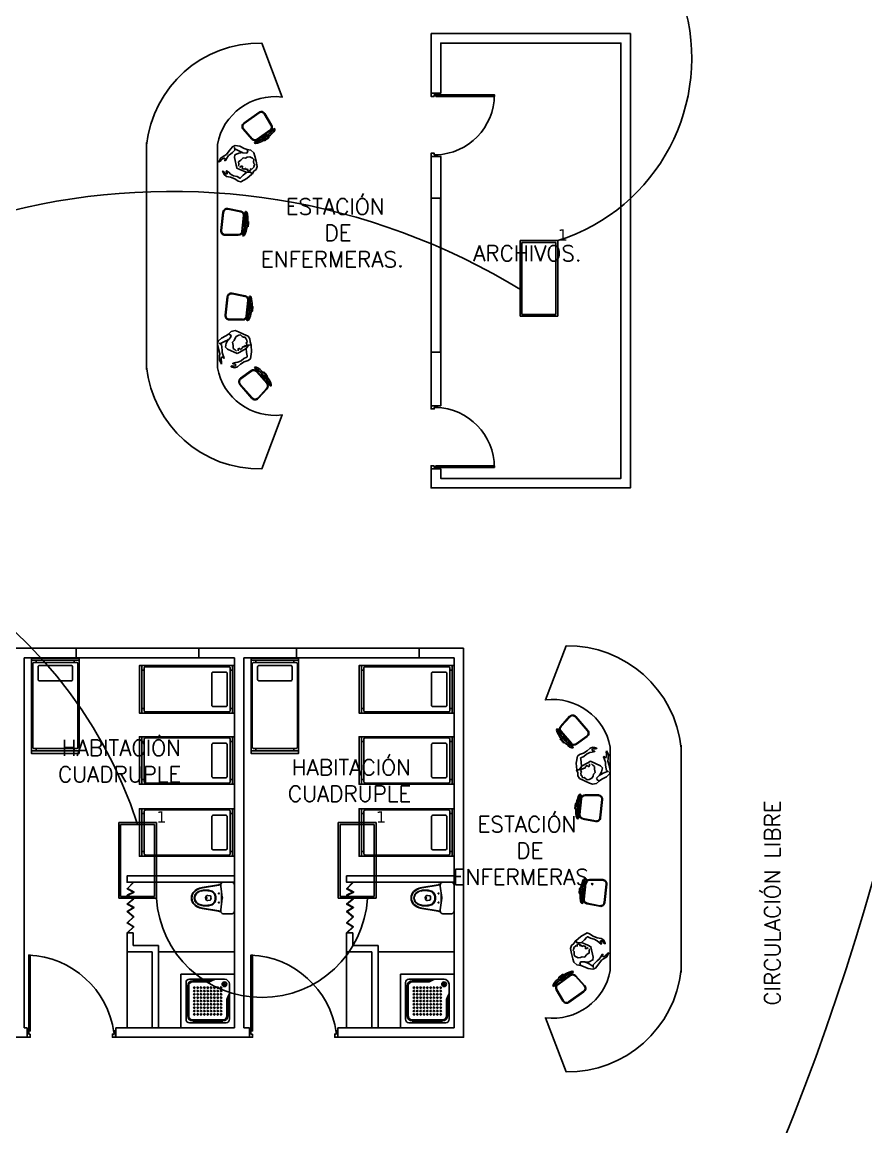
# Model space of a CAD drawing. Header units: metres. Extents: x -24 to 527, y -154 to 95.
# Drawn here: x 41.52 to 54.87, y 14.26 to 31.73 of the extents above; entities that cross this region are included whole.
import ezdxf

# ---------------------------------------------------------------- set-up
doc = ezdxf.new("R2010")
doc.units = ezdxf.units.M
doc.header["$MEASUREMENT"] = 0
for name, color, linetype in [('AN-TEXTO', 3, 'Continuous'), ('AR-MOBILIRIO', 1, 'Continuous'), ('AR-MUROS', 6, 'Continuous'), ('AR-PUERTAS', 2, 'Continuous'), ('AR-VENTANAS', 2, 'Continuous'), ('MOBILIARIO', 42, 'Continuous')]:
    doc.layers.add(name, color=color, linetype=linetype)
doc.layers.add('EQUIPO', color=1, linetype='Continuous', lineweight=0)
doc.styles.add('REGULAR-2.5', font='romans.shx', dxfattribs={"height": 2.5})
doc.styles.add('TableTextStyle', font='')
doc.styles.get('TableTextStyle').set_extended_font_data('VERDANA.TTF')

# ---------------------------------------------------------------- blocks, each defined once
blk = doc.blocks.new('AR-ESTACION DE ENFERMERAS')
at = {"layer": 'AR-MOBILIRIO'}
for p, q in [((-1.792, 3.363), (-1.792, 1.567)), ((-0.508, 2.307), (-0.304, 2.266)), ((-0.506, 2.317), (-0.302, 2.276)), ((-0.584, 2.259), (-0.616, 1.969)), ((-0.575, 2.257), (-0.606, 1.968)), ((-0.258, 2.205), (-0.286, 1.956)), ((-0.248, 2.203), (-0.276, 1.955)), ((-0.253, 2.118), (-0.262, 2.039)), ((-0.226, 2.115), (-0.258, 2.119)), ((-0.226, 2.11), (-0.258, 2.114)), ((-0.248, 2.118), (-0.257, 2.038)), ((-0.243, 2.117), (-0.252, 2.038)), ((-0.238, 2.117), (-0.247, 2.037)), ((-0.233, 2.116), (-0.242, 2.037)), ((-0.228, 2.116), (-0.237, 2.036)), ((-0.234, 2.041), (-0.266, 2.044)), ((-0.235, 2.036), (-0.266, 2.039)), ((-0.229, 2.075), (-0.262, 2.079)), ((-0.551, 1.905), (-0.343, 1.905)), ((-0.551, 1.895), (-0.343, 1.895)), ((-1.792, -0.23), (-1.792, 1.566)), ((-0.517, 0.919), (-0.549, 0.63)), ((-0.507, 0.918), (-0.539, 0.629)), ((-0.44, 0.968), (-0.236, 0.927)), ((-0.438, 0.977), (-0.235, 0.937)), ((-0.191, 0.865), (-0.218, 0.616)), ((-0.181, 0.864), (-0.208, 0.615)), ((-0.167, 0.697), (-0.199, 0.7)), ((-0.166, 0.702), (-0.198, 0.705)), ((-0.185, 0.779), (-0.194, 0.7)), ((-0.161, 0.736), (-0.194, 0.74)), ((-0.158, 0.771), (-0.191, 0.775)), ((-0.158, 0.776), (-0.19, 0.78)), ((-0.18, 0.779), (-0.189, 0.699)), ((-0.175, 0.778), (-0.184, 0.698)), ((-0.17, 0.777), (-0.179, 0.698)), ((-0.165, 0.777), (-0.174, 0.697)), ((-0.16, 0.776), (-0.169, 0.697)), ((-0.483, 0.566), (-0.275, 0.566)), ((-0.483, 0.556), (-0.275, 0.556)), ((-0.307, -0.367), (-0.138, -0.245)), ((-0.301, -0.375), (-0.132, -0.254)), ((-0.056, -0.262), (0.108, -0.451)), ((-0.048, -0.255), (0.115, -0.445)), ((0.032, -0.299), (0.007, -0.32)), ((0.035, -0.302), (0.011, -0.323)), ((0.011, -0.316), (0.063, -0.377)), ((0.015, -0.313), (0.067, -0.374)), ((0.019, -0.31), (0.071, -0.37)), ((0.022, -0.307), (0.075, -0.367)), ((0.026, -0.303), (0.078, -0.364)), ((0.03, -0.3), (0.082, -0.361)), ((0.059, -0.328), (0.034, -0.35)), ((-0.317, -0.464), (-0.126, -0.684)), ((-0.31, -0.458), (-0.119, -0.678)), ((0.081, -0.355), (0.056, -0.376)), ((0.084, -0.359), (0.06, -0.38)), ((-0.035, -0.68), (0.106, -0.527)), ((-0.028, -0.687), (0.113, -0.534))]:
    blk.add_line(p, q, dxfattribs=at)
at = {"layer": 'AR-MOBILIRIO', "linetype": 'ByBlock'}
for p, q in [((-0.453, 0.374), (-0.499, 0.332)), ((-0.39, 0.387), (-0.453, 0.374)), ((-0.34, 0.369), (-0.39, 0.387)), ((-0.261, 0.333), (-0.34, 0.369)), ((-0.672, 0.172), (-0.662, 0.218)), ((-0.662, 0.218), (-0.609, 0.269)), ((-0.642, 0.191), (-0.61, 0.17)), ((-0.612, 0.191), (-0.63, 0.185)), ((-0.559, 0.213), (-0.612, 0.191)), ((-0.609, 0.269), (-0.539, 0.304)), ((-0.494, 0.247), (-0.559, 0.213)), ((-0.546, 0.126), (-0.532, 0.191)), ((-0.539, 0.304), (-0.499, 0.332)), ((-0.532, 0.191), (-0.499, 0.25)), ((-0.499, 0.332), (-0.467, 0.322)), ((-0.454, 0.293), (-0.494, 0.247)), ((-0.467, 0.322), (-0.454, 0.293)), ((-0.405, 0.23), (-0.431, 0.203)), ((-0.431, 0.203), (-0.422, 0.15)), ((-0.399, 0.259), (-0.405, 0.23)), ((-0.378, 0.293), (-0.399, 0.259)), ((-0.336, 0.314), (-0.378, 0.293)), ((-0.308, 0.319), (-0.336, 0.314)), ((-0.279, 0.296), (-0.308, 0.319)), ((-0.259, 0.282), (-0.279, 0.296)), ((-0.186, 0.298), (-0.261, 0.333)), ((-0.232, 0.285), (-0.259, 0.282)), ((-0.224, 0.256), (-0.232, 0.285)), ((-0.21, 0.253), (-0.224, 0.256)), ((-0.221, 0.189), (-0.204, 0.206)), ((-0.202, 0.173), (-0.221, 0.189)), ((-0.204, 0.206), (-0.21, 0.253)), ((-0.159, 0.255), (-0.186, 0.298)), ((-0.156, 0.209), (-0.159, 0.255)), ((-0.138, 0.158), (-0.156, 0.209)), ((-0.652, 0.09), (-0.672, 0.172)), ((-0.632, 0.021), (-0.652, 0.09)), ((-0.637, -0.018), (-0.632, 0.021)), ((-0.61, 0.17), (-0.602, 0.118)), ((-0.602, 0.118), (-0.598, 0.08)), ((-0.598, 0.08), (-0.597, 0.04)), ((-0.597, 0.04), (-0.581, -0.004)), ((-0.515, 0.095), (-0.546, 0.126)), ((-0.361, 0.023), (-0.515, 0.095)), ((-0.422, 0.15), (-0.424, 0.105)), ((-0.424, 0.105), (-0.393, 0.085)), ((-0.393, 0.085), (-0.372, 0.064)), ((-0.315, 0.048), (-0.361, 0.023)), ((-0.345, 0.093), (-0.332, 0.111)), ((-0.342, 0.066), (-0.345, 0.093)), ((-0.332, 0.111), (-0.305, 0.09)), ((-0.218, 0.103), (-0.315, 0.048)), ((-0.305, 0.09), (-0.279, 0.108)), ((-0.279, 0.108), (-0.274, 0.131)), ((-0.274, 0.131), (-0.246, 0.132)), ((-0.246, 0.132), (-0.245, 0.15)), ((-0.245, 0.15), (-0.215, 0.138)), ((-0.215, 0.138), (-0.202, 0.173)), ((-0.177, 0.16), (-0.215, 0.104)), ((-0.215, 0.104), (-0.212, 0.039)), ((-0.212, 0.039), (-0.204, -0.009)), ((-0.14, 0.157), (-0.177, 0.16)), ((-0.151, -0.059), (-0.134, 0.052)), ((-0.134, 0.052), (-0.14, 0.157)), ((-0.641, -0.082), (-0.637, -0.018)), ((-0.61, -0.141), (-0.641, -0.082)), ((-0.605, -0.034), (-0.614, -0.07)), ((-0.614, -0.07), (-0.609, -0.106)), ((-0.605, -0.119), (-0.61, -0.141)), ((-0.609, -0.106), (-0.605, -0.119)), ((-0.591, -0.033), (-0.605, -0.034)), ((-0.571, -0.055), (-0.591, -0.033)), ((-0.581, -0.004), (-0.565, -0.044)), ((-0.565, -0.044), (-0.571, -0.055)), ((-0.44, -0.172), (-0.457, -0.176)), ((-0.397, -0.174), (-0.44, -0.172)), ((-0.386, -0.119), (-0.427, -0.13)), ((-0.427, -0.13), (-0.426, -0.136)), ((-0.426, -0.136), (-0.387, -0.146)), ((-0.38, -0.153), (-0.397, -0.174)), ((-0.387, -0.146), (-0.38, -0.153)), ((-0.347, -0.113), (-0.386, -0.119)), ((-0.354, -0.185), (-0.308, -0.141)), ((-0.297, -0.089), (-0.347, -0.113)), ((-0.308, -0.141), (-0.247, -0.104)), ((-0.252, -0.053), (-0.297, -0.089)), ((-0.208, -0.033), (-0.252, -0.053)), ((-0.247, -0.104), (-0.185, -0.084)), ((-0.2, -0.03), (-0.208, -0.033)), ((-0.204, -0.009), (-0.2, -0.03)), ((-0.185, -0.084), (-0.151, -0.059)), ((-0.457, -0.176), (-0.457, -0.186)), ((-0.457, -0.186), (-0.403, -0.199)), ((-0.403, -0.199), (-0.354, -0.185))]:
    blk.add_line(p, q, dxfattribs=at)
at = {"layer": 'AR-MOBILIRIO'}
for points in [[(-1.792, 3.317, -0.388962), (0.028, 4.934), (0.354, 4.08, 0.39649), (-0.672, 3.332), (-0.671, 1.567)], [(-1.792, -0.184, 0.388962), (0.028, -1.801), (0.354, -0.947, -0.39649), (-0.672, -0.199), (-0.671, 1.566)]]:
    blk.add_lwpolyline(points, format="xyb", dxfattribs=at)
at = {"layer": 'AR-MOBILIRIO', "linetype": 'ByBlock'}
for points in [[(-0.626, 3.064), (-0.648, 3.054), (-0.619, 3.115), (-0.566, 3.15), (-0.531, 3.17), (-0.488, 3.228), (-0.436, 3.294), (-0.393, 3.313), (-0.32, 3.302), (-0.25, 3.267), (-0.204, 3.253), (-0.142, 3.242)], [(-0.204, 3.253), (-0.192, 3.221), (-0.208, 3.193), (-0.268, 3.197), (-0.335, 3.228), (-0.385, 3.257), (-0.4, 3.268), (-0.402, 3.281), (-0.399, 3.243), (-0.436, 3.205), (-0.464, 3.179), (-0.496, 3.154), (-0.521, 3.115), (-0.543, 3.078), (-0.556, 3.076), (-0.55, 3.105), (-0.559, 3.115), (-0.593, 3.101), (-0.619, 3.075), (-0.626, 3.064)], [(-0.216, 2.89), (-0.318, 2.934), (-0.366, 2.956), (-0.401, 3.122), (-0.396, 3.165), (-0.336, 3.194), (-0.269, 3.202)], [(-0.124, 2.86), (-0.094, 2.906), (-0.059, 2.935), (-0.041, 2.983), (-0.058, 3.064), (-0.078, 3.148), (-0.094, 3.199), (-0.142, 3.242)], [(-0.32, 2.966), (-0.301, 2.985), (-0.278, 2.986), (-0.279, 2.951), (-0.248, 2.942), (-0.227, 2.951), (-0.21, 2.93), (-0.194, 2.94), (-0.187, 2.909), (-0.15, 2.92), (-0.149, 2.945), (-0.126, 2.942), (-0.092, 2.975), (-0.098, 2.987), (-0.079, 3.012), (-0.098, 3.031), (-0.099, 3.056), (-0.098, 3.093), (-0.119, 3.112), (-0.162, 3.133), (-0.201, 3.129), (-0.228, 3.116), (-0.265, 3.121), (-0.302, 3.081), (-0.339, 3.055), (-0.336, 3.019), (-0.34, 2.99)], [(-0.582, 2.911), (-0.591, 2.906), (-0.568, 2.855), (-0.527, 2.824), (-0.464, 2.815), (-0.398, 2.789), (-0.345, 2.751), (-0.304, 2.739), (-0.205, 2.793), (-0.126, 2.861), (-0.145, 2.892), (-0.214, 2.889)], [(-0.214, 2.889), (-0.263, 2.847), (-0.297, 2.812), (-0.311, 2.796), (-0.318, 2.8), (-0.36, 2.823), (-0.417, 2.837), (-0.466, 2.862), (-0.494, 2.89), (-0.527, 2.916), (-0.532, 2.911), (-0.516, 2.874), (-0.518, 2.864), (-0.545, 2.865), (-0.569, 2.9), (-0.582, 2.911)]]:
    blk.add_lwpolyline(points, dxfattribs=at)
at = {"layer": 'AR-MOBILIRIO'}
for centre, radius, start, end in [((-0.871, 2.148), 0.646, 336.7176, 10.5405), ((-0.202, 2.089), 0.0305, 42.2784, 74.6625), ((-0.206, 2.055), 0.0305, 272.5051, 304.8395), ((-0.804, 0.809), 0.646, 336.7176, 10.5405), ((-0.134, 0.75), 0.0305, 42.2784, 74.6625), ((-0.138, 0.716), 0.0305, 272.5051, 304.8395), ((-0.431, -0.75), 0.646, 23.8876, 57.7104), ((0.067, -0.299), 0.0305, 89.4483, 121.8325), ((0.089, -0.325), 0.0305, 319.675, 352.0095)]:
    blk.add_arc(centre, radius, start, end, dxfattribs=at)
at = {"layer": 'AR-MOBILIRIO', "extrusion": (0, 0, -1)}
for centre, major_axis, start_param, end_param in [((-0.518, 2.251), (0.0369, 0.0554), 4.232936, 5.879449), ((-0.518, 2.251), (0.0313, 0.0471), 4.232936, 5.879449), ((-0.314, 2.211), (0.0369, 0.0554), 5.879449, 7.375986), ((-0.314, 2.211), (0.0313, 0.0471), 5.879449, 7.375986), ((-0.55, 1.962), (0.0369, 0.0554), 2.568445, 4.232936), ((-0.55, 1.962), (0.0313, 0.0471), 2.568445, 4.232936), ((-0.342, 1.962), (0.0313, 0.0471), 1.092801, 2.568445), ((-0.342, 1.962), (0.0369, 0.0554), 1.092801, 2.568445), ((-0.451, 0.912), (0.0369, 0.0554), 4.232936, 5.879449), ((-0.451, 0.912), (0.0313, 0.0471), 4.232936, 5.879449), ((-0.247, 0.871), (0.0313, 0.0471), 5.879449, 7.375986), ((-0.247, 0.871), (0.0369, 0.0554), 5.879449, 7.375986), ((-0.482, 0.623), (0.0369, 0.0554), 2.568445, 4.232936), ((-0.482, 0.623), (0.0313, 0.0471), 2.568445, 4.232936), ((-0.274, 0.622), (0.0313, 0.0471), 1.092801, 2.568445), ((-0.274, 0.622), (0.0369, 0.0554), 1.092801, 2.568445), ((-0.099, -0.299), (-0.0156, 0.0647), 5.879449, 7.375986), ((-0.099, -0.299), (-0.0132, 0.055), 5.879449, 7.375986), ((-0.267, -0.421), (-0.0156, 0.0647), 4.232936, 5.879449), ((-0.267, -0.421), (-0.0132, 0.055), 4.232936, 5.879449), ((0.065, -0.488), (-0.0132, 0.055), 1.092801, 2.568445), ((0.065, -0.488), (-0.0156, 0.0647), 1.092801, 2.568445), ((-0.076, -0.641), (-0.0156, 0.0647), 2.568445, 4.232936), ((-0.076, -0.641), (-0.0132, 0.055), 2.568445, 4.232936)]:
    blk.add_ellipse(centre, major_axis=major_axis, ratio=1, start_param=start_param, end_param=end_param, dxfattribs=at)
at = {"layer": 'AR-MOBILIRIO'}
for centre, major_axis, start_param, end_param in [((-0.244, 2.078), (0.022, 0.194), 2.867658, 6.556557), ((-0.269, 2.081), (0.022, 0.194), 3.414965, 6.009251), ((-0.176, 0.739), (0.022, 0.194), 2.867658, 6.556557), ((-0.202, 0.741), (0.022, 0.194), 3.414965, 6.009251), ((0.047, -0.338), (-0.128, 0.148), 2.867658, 6.556557), ((0.027, -0.354), (-0.128, 0.148), 3.414965, 6.009251)]:
    blk.add_ellipse(centre, major_axis=major_axis, ratio=0.239226, start_param=start_param, end_param=end_param, dxfattribs=at)
for points in [[(-0.188, 2.03), (-0.185, 2.049), (-0.183, 2.068), (-0.18, 2.095), (-0.18, 2.102), (-0.179, 2.11)], [(-0.121, 0.691), (-0.118, 0.71), (-0.115, 0.729), (-0.113, 0.755), (-0.112, 0.763), (-0.112, 0.771)], [(0.119, -0.329), (0.108, -0.314), (0.095, -0.299), (0.078, -0.28), (0.072, -0.274), (0.067, -0.268)]]:
    blk.add_open_spline(points, degree=3, knots=[4.503628, 4.503628, 4.503628, 4.503628, 4.7924379, 4.7924379, 4.9095358, 4.9095358, 4.9095358, 4.9095358], dxfattribs=at)
at = {"layer": 'MOBILIARIO', "linetype": 'ByBlock'}
blk.add_line((-0.63, 0.185), (-0.642, 0.191), dxfattribs=at)
blk = doc.blocks.new('AR-ESTACION DE ENFERMERAS 1')
at = {"layer": 'AR-MOBILIRIO'}
for p, q in [((0.413, 4.588), (0.176, 4.418)), ((0.419, 4.58), (0.182, 4.41)), ((0.5, 4.563), (0.606, 4.384)), ((0.508, 4.568), (0.614, 4.389)), ((0.165, 4.32), (0.304, 4.165)), ((0.172, 4.327), (0.311, 4.172)), ((0.59, 4.309), (0.387, 4.163)), ((0.596, 4.301), (0.393, 4.155)), ((0.481, 4.179), (0.462, 4.205)), ((0.53, 4.247), (0.465, 4.201)), ((0.485, 4.181), (0.466, 4.208)), ((0.533, 4.243), (0.468, 4.197)), ((0.536, 4.239), (0.471, 4.193)), ((0.539, 4.235), (0.474, 4.189)), ((0.542, 4.231), (0.477, 4.185)), ((0.545, 4.227), (0.479, 4.18)), ((0.514, 4.201), (0.494, 4.228)), ((0.542, 4.222), (0.523, 4.248)), ((0.546, 4.225), (0.527, 4.251))]:
    blk.add_line(p, q, dxfattribs=at)
for centre, radius, start, end in [((0.139, 4.727), 0.646, 288.6156, 322.4385), ((0.542, 4.19), 0.0305, 354.1764, 26.5605), ((0.514, 4.17), 0.0305, 224.4031, 256.7375)]:
    blk.add_arc(centre, radius, start, end, dxfattribs=at)
at = {"layer": 'AR-MOBILIRIO', "extrusion": (0, 0, -1)}
for centre, major_axis, start_param, end_param in [((0.452, 4.534), (0.0659, 0.0096), 4.232936, 5.879449), ((0.452, 4.534), (0.056, 0.0081), 4.232936, 5.879449), ((0.215, 4.364), (0.0659, 0.0096), 2.568445, 4.232936), ((0.215, 4.364), (0.056, 0.0081), 2.568445, 4.232936), ((0.557, 4.355), (0.056, 0.0081), 5.879449, 7.375986), ((0.557, 4.355), (0.0659, 0.0096), 5.879449, 7.375986), ((0.354, 4.209), (0.0659, 0.0096), 1.092801, 2.568445), ((0.354, 4.209), (0.056, 0.0081), 1.092801, 2.568445)]:
    blk.add_ellipse(centre, major_axis=major_axis, ratio=1, start_param=start_param, end_param=end_param, dxfattribs=at)
at = {"layer": 'AR-MOBILIRIO'}
for centre, start_param, end_param in [((0.506, 4.214), 2.867658, 6.556557), ((0.491, 4.234), 3.414965, 6.009251)]:
    blk.add_ellipse(centre, major_axis=(0.159, 0.113), ratio=0.239226, start_param=start_param, end_param=end_param, dxfattribs=at)
blk.add_open_spline([(0.507, 4.141), (0.523, 4.151), (0.539, 4.162), (0.561, 4.178), (0.567, 4.182), (0.573, 4.187)], degree=3, knots=[4.503628, 4.503628, 4.503628, 4.503628, 4.7924379, 4.7924379, 4.9095358, 4.9095358, 4.9095358, 4.9095358], dxfattribs=at)
at = {"layer": 'AR-MOBILIRIO', "color": 1}
blk.add_blockref('AR-ESTACION DE ENFERMERAS', (0.431, 0.75), dxfattribs=at)
blk = doc.blocks.new('31643339')
at = {"layer": 'AR-MOBILIRIO'}
for p, q in [((0.038, 0.5), (0.038, -0.5)), ((1.95, 0.5), (1.95, -0.5)), ((0.038, 0.4), (0.087, 0.4)), ((1.9, 0.4), (1.95, 0.4)), ((0.038, -0.4), (0.087, -0.4)), ((1.9, -0.4), (1.95, -0.4))]:
    blk.add_line(p, q, dxfattribs=at)
blk.add_lwpolyline([(0, -0.5), (0, 0.5), (2, 0.5), (2, -0.5)], close=True, dxfattribs=at)
for points in [[(1.87, 0.475, -0.414214), (1.9, 0.445), (1.9, -0.445, -0.414214), (1.87, -0.475), (0.117, -0.475, -0.414214), (0.087, -0.445), (0.087, 0.445, -0.414214), (0.117, 0.475)], [(0.15, -0.332, 0.414214), (0.18, -0.362), (0.447, -0.362, 0.414214), (0.477, -0.332), (0.477, 0.333, 0.414214), (0.447, 0.363), (0.18, 0.363, 0.414214), (0.15, 0.333)]]:
    blk.add_lwpolyline(points, format="xyb", close=True, dxfattribs=at)
blk = doc.blocks.new('AR-PUERTA 2')
at = {"layer": 'AR-PUERTAS', "linetype": 'Continuous'}
for points in [[(-1.354, -0.058), (-1.354, -0.008), (-1.329, -0.008), (-1.329, 0.042), (-1.379, 0.042), (-1.379, -0.058)], [(-0.029, -0.008), (-0.029, 0.042), (0.021, 0.042), (0.021, -0.058), (-0.004, -0.058), (-0.004, -0.008)], [(-0.004, -0.058), (-0.004, -1.258), (-0.029, -1.258), (-0.029, -0.058)]]:
    blk.add_lwpolyline(points, close=True, dxfattribs=at)
blk.add_arc((0.061, 0.169), 1.428, 188.1236, 267.3924, dxfattribs=at)
blk = doc.blocks.new('AR-PUERTA 1')
at = {"layer": 'AR-PUERTAS', "linetype": 'Continuous'}
for points in [[(0.954, 0.033), (0.954, 0.958), (0.929, 0.958), (0.929, 0.033)], [(0.004, 0.058), (0.004, 0.008), (0.029, 0.008), (0.029, -0.042), (-0.021, -0.042), (-0.021, 0.058)], [(0.929, 0.008), (0.929, -0.042), (0.979, -0.042), (0.979, 0.058), (0.954, 0.058), (0.954, 0.008)]]:
    blk.add_lwpolyline(points, close=True, dxfattribs=at)
blk.add_arc((0.954, 0.008), 0.949, 89.9989, 178.4932, dxfattribs=at)
blk = doc.blocks.new('AR-PUERTA ACORDION')
at = {"layer": 'AR-PUERTAS'}
blk.add_lwpolyline([(-0.386, 0.049), (-0.288, -0.046), (-0.235, 0.057), (-0.185, -0.044), (-0.129, 0.054), (-0.046, -0.045), (0.01, 0.056), (0.073, -0.046), (0.158, 0.053), (0.252, -0.046), (0.317, 0.054), (0.41, -0.047), (0.41, -0.054), (0.318, 0.046), (0.253, -0.054), (0.158, 0.046), (0.072, -0.054), (0.01, 0.046), (-0.045, -0.054), (-0.128, 0.046), (-0.185, -0.054), (-0.235, 0.046), (-0.287, -0.054), (-0.39, 0.046)], close=True, dxfattribs=at)
blk = doc.blocks.new('A$C05366594')
at = {"layer": 'AR-MOBILIRIO', "linetype": 'Continuous'}
for p, q in [((0, 0), (0, 0.72)), ((0, 0.72), (0.72, 0.72)), ((0.068, 0.113), (0.068, 0.608)), ((0.113, 0.653), (0.585, 0.653)), ((0.367, 0.63), (0.158, 0.63)), ((0.428, 0.653), (0.397, 0.637)), ((0.72, 0.72), (0.72, 0)), ((0.09, 0.563), (0.09, 0.158)), ((0.653, 0.585), (0.653, 0.113)), ((0.63, 0.367), (0.63, 0.158)), ((0.653, 0.428), (0.637, 0.397)), ((0.72, 0), (0, 0)), ((0.608, 0.068), (0.113, 0.068)), ((0.563, 0.09), (0.158, 0.09))]:
    blk.add_line(p, q, dxfattribs=at)
at = {"layer": 'AR-MOBILIRIO', "color": 250}
for p, q in [((0.367, 0.617), (0.158, 0.617)), ((0.458, 0.653), (0.403, 0.625)), ((0.104, 0.563), (0.104, 0.158)), ((0.653, 0.458), (0.625, 0.403)), ((0.617, 0.367), (0.617, 0.158)), ((0.563, 0.104), (0.158, 0.104))]:
    blk.add_line(p, q, dxfattribs=at)
at = {"layer": 'AR-MOBILIRIO', "linetype": 'Continuous'}
for centre, major_axis, start_param, end_param in [((0.113, 0.608), (0.0318, 0.0318), 0.785398, 2.356194), ((0.158, 0.563), (0.0477, 0.0477), 0.785398, 2.356194), ((0.367, 0.698), (0.0477, 0.0477), 3.926991, 4.390638), ((0.585, 0.585), (0.0477, 0.0477), 5.497787, 7.068583), ((0.698, 0.367), (-0.0477, 0.0477), 0.321751, 0.785398), ((0.158, 0.158), (-0.0477, 0.0477), 0.785398, 2.356194), ((0.158, 0.158), (-0.0477, 0.0477), 0.785398, 2.356194), ((0.563, 0.158), (0.0477, 0.0477), 3.926991, 5.497787), ((0.113, 0.113), (-0.0318, 0.0318), 0.785398, 2.356194), ((0.608, 0.113), (-0.0318, 0.0318), 2.356194, 3.926991)]:
    blk.add_ellipse(centre, major_axis=major_axis, ratio=1, start_param=start_param, end_param=end_param, dxfattribs=at)
at = {"layer": 'AR-MOBILIRIO', "color": 250}
for centre, major_axis, start_param, end_param in [((0.158, 0.563), (-0.0382, 0.0382), -0.785398, 0.785398), ((0.367, 0.698), (0.0573, 0.0573), 3.926991, 4.390638), ((0.585, 0.585), (0.0223, 0.0223), 0.785398, 7.068583), ((0.585, 0.585), (-0.00955, 0.00955), -0.785398, 5.497787), ((0.581, 0.592), (0.00286, 0.00286), 0.785398, 7.068583), ((0.589, 0.592), (0.00286, 0.00286), 0.785398, 7.068583), ((0.18, 0.54), (-0.00636, 0.00636), -0.785398, 5.497787), ((0.18, 0.495), (-0.00636, 0.00636), -0.785398, 5.497787), ((0.18, 0.45), (-0.00636, 0.00636), -0.785398, 5.497787), ((0.225, 0.54), (0.00636, 0.00636), 0.785398, 7.068583), ((0.225, 0.495), (0.00636, 0.00636), 0.785398, 7.068583), ((0.225, 0.45), (0.00636, 0.00636), 0.785398, 7.068583), ((0.27, 0.54), (0.00636, 0.00636), 0.785398, 7.068583), ((0.27, 0.495), (0.00636, 0.00636), 0.785398, 7.068583), ((0.27, 0.45), (0.00636, 0.00636), 0.785398, 7.068583), ((0.315, 0.54), (-0.00636, 0.00636), -0.785398, 5.497787), ((0.315, 0.495), (-0.00636, 0.00636), -0.785398, 5.497787), ((0.315, 0.45), (-0.00636, 0.00636), -0.785398, 5.497787), ((0.36, 0.54), (-0.00636, 0.00636), -0.785398, 5.497787), ((0.36, 0.495), (-0.00636, 0.00636), -0.785398, 5.497787), ((0.36, 0.45), (-0.00636, 0.00636), -0.785398, 5.497787), ((0.405, 0.54), (-0.00636, 0.00636), -0.785398, 5.497787), ((0.405, 0.495), (-0.00636, 0.00636), -0.785398, 5.497787), ((0.405, 0.45), (-0.00636, 0.00636), -0.785398, 5.497787), ((0.45, 0.54), (0.00636, 0.00636), 0.785398, 7.068583), ((0.45, 0.495), (0.00636, 0.00636), 0.785398, 7.068583), ((0.45, 0.45), (0.00636, 0.00636), 0.785398, 7.068583), ((0.495, 0.54), (0.00636, 0.00636), 0.785398, 7.068583), ((0.495, 0.495), (0.00636, 0.00636), 0.785398, 7.068583), ((0.495, 0.45), (0.00636, 0.00636), 0.785398, 7.068583), ((0.54, 0.54), (-0.00636, 0.00636), -0.785398, 5.497787), ((0.54, 0.495), (-0.00636, 0.00636), -0.785398, 5.497787), ((0.54, 0.45), (-0.00636, 0.00636), -0.785398, 5.497787), ((0.576, 0.585), (0.00286, 0.00286), 0.785398, 7.068583), ((0.581, 0.578), (0.00286, 0.00286), 0.785398, 7.068583), ((0.589, 0.578), (0.00286, 0.00286), 0.785398, 7.068583), ((0.594, 0.585), (0.00286, 0.00286), 0.785398, 7.068583), ((0.18, 0.405), (-0.00636, 0.00636), -0.785398, 5.497787), ((0.18, 0.36), (-0.00636, 0.00636), -0.785398, 5.497787), ((0.18, 0.315), (-0.00636, 0.00636), -0.785398, 5.497787), ((0.225, 0.405), (0.00636, 0.00636), 0.785398, 7.068583), ((0.225, 0.36), (0.00636, 0.00636), 0.785398, 7.068583), ((0.225, 0.315), (0.00636, 0.00636), 0.785398, 7.068583), ((0.27, 0.405), (0.00636, 0.00636), 0.785398, 7.068583), ((0.27, 0.36), (0.00636, 0.00636), 0.785398, 7.068583), ((0.27, 0.315), (0.00636, 0.00636), 0.785398, 7.068583), ((0.315, 0.36), (-0.00636, 0.00636), -0.785398, 5.497787), ((0.315, 0.315), (-0.00636, 0.00636), -0.785398, 5.497787), ((0.315, 0.405), (-0.00636, 0.00636), -0.785398, 5.497787), ((0.36, 0.405), (-0.00636, 0.00636), -0.785398, 5.497787), ((0.36, 0.36), (-0.00636, 0.00636), -0.785398, 5.497787), ((0.36, 0.315), (-0.00636, 0.00636), -0.785398, 5.497787), ((0.405, 0.405), (-0.00636, 0.00636), -0.785398, 5.497787), ((0.405, 0.36), (-0.00636, 0.00636), -0.785398, 5.497787), ((0.405, 0.315), (-0.00636, 0.00636), -0.785398, 5.497787), ((0.45, 0.405), (0.00636, 0.00636), 0.785398, 7.068583), ((0.45, 0.36), (0.00636, 0.00636), 0.785398, 7.068583), ((0.45, 0.315), (0.00636, 0.00636), 0.785398, 7.068583), ((0.495, 0.405), (0.00636, 0.00636), 0.785398, 7.068583), ((0.495, 0.36), (0.00636, 0.00636), 0.785398, 7.068583), ((0.495, 0.315), (0.00636, 0.00636), 0.785398, 7.068583), ((0.54, 0.36), (-0.00636, 0.00636), -0.785398, 5.497787), ((0.54, 0.315), (-0.00636, 0.00636), -0.785398, 5.497787), ((0.54, 0.405), (-0.00636, 0.00636), -0.785398, 5.497787), ((0.698, 0.367), (-0.0573, 0.0573), 0.321751, 0.785398), ((0.158, 0.158), (-0.0382, 0.0382), 0.785398, 2.356194), ((0.158, 0.158), (0.0382, 0.0382), 2.356194, 3.926991), ((0.18, 0.27), (-0.00636, 0.00636), -0.785398, 5.497787), ((0.18, 0.225), (-0.00636, 0.00636), -0.785398, 5.497787), ((0.18, 0.18), (-0.00636, 0.00636), -0.785398, 5.497787), ((0.225, 0.27), (0.00636, 0.00636), 0.785398, 7.068583), ((0.225, 0.225), (0.00636, 0.00636), 0.785398, 7.068583), ((0.225, 0.18), (0.00636, 0.00636), 0.785398, 7.068583), ((0.27, 0.27), (0.00636, 0.00636), 0.785398, 7.068583), ((0.27, 0.225), (0.00636, 0.00636), 0.785398, 7.068583), ((0.27, 0.18), (0.00636, 0.00636), 0.785398, 7.068583), ((0.315, 0.27), (-0.00636, 0.00636), -0.785398, 5.497787), ((0.315, 0.225), (-0.00636, 0.00636), -0.785398, 5.497787), ((0.315, 0.18), (-0.00636, 0.00636), -0.785398, 5.497787), ((0.36, 0.27), (-0.00636, 0.00636), -0.785398, 5.497787), ((0.36, 0.225), (-0.00636, 0.00636), -0.785398, 5.497787), ((0.36, 0.18), (-0.00636, 0.00636), -0.785398, 5.497787), ((0.405, 0.27), (-0.00636, 0.00636), -0.785398, 5.497787), ((0.405, 0.225), (-0.00636, 0.00636), -0.785398, 5.497787), ((0.405, 0.18), (-0.00636, 0.00636), -0.785398, 5.497787), ((0.45, 0.27), (0.00636, 0.00636), 0.785398, 7.068583), ((0.45, 0.225), (0.00636, 0.00636), 0.785398, 7.068583), ((0.45, 0.18), (0.00636, 0.00636), 0.785398, 7.068583), ((0.495, 0.27), (0.00636, 0.00636), 0.785398, 7.068583), ((0.495, 0.225), (0.00636, 0.00636), 0.785398, 7.068583), ((0.495, 0.18), (0.00636, 0.00636), 0.785398, 7.068583), ((0.54, 0.27), (-0.00636, 0.00636), -0.785398, 5.497787), ((0.54, 0.225), (-0.00636, 0.00636), -0.785398, 5.497787), ((0.54, 0.18), (-0.00636, 0.00636), -0.785398, 5.497787), ((0.563, 0.158), (0.0382, 0.0382), 3.926991, 5.497787)]:
    blk.add_ellipse(centre, major_axis=major_axis, ratio=1, start_param=start_param, end_param=end_param, dxfattribs=at)
blk = doc.blocks.new('1p-toppiece')
at = {"layer": 'AR-MOBILIRIO'}
for p, q in [((-0.532, 0.174), (-0.265, 0.22)), ((-0.232, 0.219), (-0.531, 0.169)), ((-0.232, 0.22), (-0.232, 0.195)), ((-0.205, 0.008), (-0.232, 0.195)), ((-0.047, 0.26), (-0.192, 0.26)), ((-0.007, 0.22), (-0.007, -0.214)), ((-0.485, 0.003), (-0.485, 0.003)), ((-0.485, 0.003), (-0.485, 0.003)), ((-0.485, 0.003), (-0.485, 0.003)), ((-0.485, 0.003), (-0.485, 0.003)), ((-0.485, 0.003), (-0.485, 0.003)), ((-0.485, 0.003), (-0.485, 0.003)), ((-0.485, 0.003), (-0.485, 0.003)), ((-0.485, 0.003), (-0.485, 0.003)), ((-0.406, 0.039), (-0.443, 0.044)), ((-0.218, 0.098), (-0.218, 0.003)), ((-0.218, -0.093), (-0.218, 0.003)), ((-0.532, -0.169), (-0.265, -0.215)), ((-0.232, -0.214), (-0.531, -0.163)), ((-0.406, -0.034), (-0.443, -0.039)), ((-0.232, -0.189), (-0.205, -0.003)), ((-0.232, -0.189), (-0.232, -0.214)), ((-0.047, -0.254), (-0.192, -0.254))]:
    blk.add_line(p, q, dxfattribs=at)
blk.add_lwpolyline([(-0.467, -0.009, 0.139005), (-0.464, -0.009, 0.107089), (-0.461, -0.006, 0.080212), (-0.46, -0.002, 0.06796), (-0.459, 0.003, 0.06796), (-0.46, 0.007, 0.080212), (-0.461, 0.011, 0.107089), (-0.464, 0.014, 0.139005), (-0.467, 0.015, 0.139005), (-0.47, 0.014, 0.107089), (-0.473, 0.011, 0.080212), (-0.474, 0.007, 0.06796), (-0.475, 0.003, 0.06796), (-0.474, -0.002, 0.080212), (-0.473, -0.006, 0.107089), (-0.47, -0.009, 0.139005)], format="xyb", close=True, dxfattribs=at)
for centre in [(-0.26, 0.078), (-0.26, -0.072)]:
    blk.add_circle(centre, 0.008, dxfattribs=at)
for centre, radius, start, end in [((-0.24, 0.073), 0.15, 87.0389, 99.7929), ((-0.192, 0.22), 0.04, 90, 180), ((-0.047, 0.22), 0.04, 0, 90), ((-0.545, -0.004), 0.165, 137.5273, 177.8064), ((-0.545, 0.009), 0.165, 182.1936, 222.4727), ((-0.545, -0.004), 0.159, 137.1746, 177.7477), ((-0.545, 0.009), 0.159, 182.2523, 222.8254), ((-0.518, -0.034), 0.206, 106.927, 136.493), ((-0.541, -0.003), 0.122, 134.1142, 177.24), ((-0.541, 0.008), 0.122, 182.76, 225.8858), ((-0.518, -0.034), 0.2, 106.5054, 136.1127), ((-0.541, -0.003), 0.115, 133.4423, 177.1285), ((-0.541, 0.008), 0.115, 182.8715, 226.5577), ((-0.519, -0.031), 0.157, 102.7254, 132.8308), ((-0.52, -0.03), 0.15, 101.8667, 132.1155), ((-0.482, -0.117), 0.296, 99.7929, 108.8085), ((-0.482, -0.12), 0.292, 99.5848, 108.4322), ((-0.482, -0.148), 0.279, 90.6669, 104.9929), ((-0.482, -0.156), 0.281, 90.6819, 104.1933), ((-0.474, -0.297), 0.428, 81.7587, 91.4179), ((-0.488, -0.362), 0.487, 81.705, 89.6761), ((-0.434, 0.003), 0.0456, 126.1832, 180), ((-0.434, 0.003), 0.0456, 180, 233.8168), ((-0.447, 0.019), 0.025, 82.2348, 126.1832), ((-0.434, -0.002), 0.123, 44.007, 82.2929), ((-0.431, -0.004), 0.132, 44.3018, 82.295), ((-0.408, 0.024), 0.015, 13.7696, 82.2348), ((-0.495, 0.003), 0.105, 0, 13.7696), ((-0.495, 0.003), 0.105, 346.2304, 0), ((-0.46, 0.006), 0.138, 358.6352, 34.0042), ((-0.46, -0.001), 0.138, 325.9958, 1.3648), ((-0.441, 0.008), 0.132, 357.4666, 37.446), ((-0.441, -0.003), 0.132, 322.554, 2.5334), ((-0.244, 0.003), 0.04, 351.6776, 8.3142), ((-0.518, 0.039), 0.206, 223.507, 253.073), ((-0.518, 0.039), 0.2, 223.8873, 253.4946), ((-0.519, 0.036), 0.157, 227.1692, 257.2746), ((-0.52, 0.036), 0.15, 227.8845, 258.1333), ((-0.482, 0.122), 0.296, 251.1915, 260.2071), ((-0.482, 0.125), 0.292, 251.5678, 260.4152), ((-0.482, 0.153), 0.279, 255.0071, 269.3331), ((-0.482, 0.161), 0.281, 255.8067, 269.3181), ((-0.488, 0.368), 0.487, 270.3239, 278.295), ((-0.474, 0.302), 0.428, 268.5821, 278.2413), ((-0.447, -0.014), 0.025, 233.8168, 277.7652), ((-0.434, 0.007), 0.123, 277.7071, 315.993), ((-0.431, 0.009), 0.132, 277.705, 315.6982), ((-0.408, -0.019), 0.015, 277.7652, 346.2304), ((-0.24, -0.067), 0.15, 260.2071, 272.966), ((-0.192, -0.214), 0.04, 180, 270), ((-0.047, -0.214), 0.04, 270, 360)]:
    blk.add_arc(centre, radius, start, end, dxfattribs=at)

msp = doc.modelspace()

# ---------------------------------------------------------------- linework, layer by layer
at = {"layer": 'AR-MUROS'}
for p, q in [((48.506, 21.829), (10.15, 21.829)), ((43.183, 17.329), (43.183, 17.029)), ((43.283, 17.329), (43.183, 17.329)), ((43.283, 17.129), (43.283, 17.329)), ((46.657, 17.329), (46.657, 17.029)), ((46.757, 17.329), (46.657, 17.329)), ((46.757, 17.129), (46.757, 17.329)), ((43.682, 17.129), (43.682, 15.829)), ((47.156, 17.129), (47.156, 15.829)), ((43.183, 17.029), (43.183, 15.829)), ((43.582, 17.029), (43.582, 15.829)), ((46.657, 17.029), (46.657, 15.829)), ((47.056, 17.029), (47.056, 15.829))]:
    msp.add_line(p, q, dxfattribs=at)
msp.add_lwpolyline([(47.994, 30.606), (47.994, 31.549), (51.144, 31.549), (51.144, 24.366), (47.993, 24.366), (47.993, 24.664), (48.144, 24.664), (48.144, 24.516), (50.994, 24.516), (50.994, 31.399), (48.144, 31.399), (48.144, 30.606)], close=True, dxfattribs=at)
for points in [[(51.144, 26.749), (51.144, 31.549)], [(48.144, 31.399), (48.144, 30.606)], [(47.993, 29.606), (47.993, 25.664), (48.144, 25.664), (48.144, 29.606), (47.994, 29.606)], [(48.144, 29.606), (48.144, 26.899)], [(44.882, 21.679), (41.559, 21.679)], [(41.559, 15.829), (41.559, 21.679)], [(43.004, 15.829), (44.882, 15.829), (44.882, 21.679)], [(48.356, 21.679), (45.032, 21.679)], [(45.032, 15.829), (45.032, 21.679)], [(46.518, 15.679), (48.506, 15.679), (48.506, 21.829)], [(46.518, 15.829), (48.356, 15.829), (48.356, 21.679)], [(44.882, 18.229), (43.183, 18.229), (43.183, 18.129), (44.882, 18.129)], [(48.356, 18.229), (46.657, 18.229), (46.657, 18.129), (48.356, 18.129)], [(43.682, 17.129), (43.283, 17.129)], [(47.156, 17.129), (46.757, 17.129)], [(43.582, 17.029), (43.183, 17.029)], [(43.682, 17.029), (44.882, 17.029)], [(47.056, 17.029), (46.657, 17.029)], [(47.156, 17.029), (48.356, 17.029)], [(41.559, 15.829), (41.604, 15.829)], [(41.604, 15.679), (41.604, 15.829)], [(43.004, 15.679), (43.004, 15.829)], [(45.032, 15.829), (45.118, 15.829)], [(45.118, 15.679), (45.118, 15.829)], [(46.518, 15.679), (46.518, 15.829)], [(39.53, 15.679), (41.559, 15.679)], [(41.559, 15.679), (41.604, 15.679)], [(43.004, 15.679), (45.032, 15.679)], [(45.032, 15.679), (45.118, 15.679)]]:
    msp.add_lwpolyline(points, dxfattribs=at)
at = {"layer": 'AR-PUERTAS'}
for centre in [(68.692, 29.912), (16.426, 29.146)]:
    msp.add_circle(centre, 40.081, dxfattribs=at)
for centre, radius, start, end in [((49.091, 31.16), 3.023, 287.428, 106.5798), ((43.882, 18.455), 10.598, 58.4327, 146.6595), ((36.472, 16.811), 7.231, 17.9761, 101.7624), ((45.318, 17.981), 1.673, 183.6198, 356.3802)]:
    msp.add_arc(centre, radius, start, end, dxfattribs=at)
at = {"layer": 'AR-VENTANAS'}
for points in [[(47.993, 28.944), (48.143, 28.944), (48.143, 26.512), (47.993, 26.512)], [(42.377, 21.83), (42.377, 21.68), (44.32, 21.68), (44.32, 21.83)], [(45.862, 21.83), (45.862, 21.68), (47.805, 21.68), (47.805, 21.83)]]:
    msp.add_lwpolyline(points, close=True, dxfattribs=at)
at = {"layer": 'Defpoints'}
for points in [[(49.4, 28.276, 0), (49.4, 27.079, 0)], [(49.4, 27.079, 0), (49.4, 28.276, 0)], [(49.4, 28.276, 0), (49.4, 28.276, 0)], [(49.997, 28.276, 0), (49.4, 28.276, 0)], [(49.4, 28.276, 0), (49.4, 28.276, 0)], [(49.4, 28.276, 0), (49.997, 28.276, 0)], [(49.4, 28.276, 0), (49.997, 28.276, 0)], [(49.4, 27.079, 0), (49.4, 28.276, 0)], [(49.997, 28.276, 0), (49.4, 28.276, 0)], [(49.4, 28.276, 0), (49.4, 27.079, 0)], [(49.43, 28.246, 0), (49.43, 27.109, 0)], [(49.967, 28.246, 0), (49.43, 28.246, 0)], [(49.43, 27.109, 0), (49.43, 28.246, 0)], [(49.43, 28.246, 0), (49.967, 28.246, 0)], [(49.967, 27.109, 0), (49.967, 28.246, 0)], [(49.967, 28.246, 0), (49.967, 27.109, 0)], [(49.997, 27.079, 0), (49.997, 28.276, 0)], [(49.997, 28.276, 0), (49.997, 28.276, 0)], [(49.997, 28.276, 0), (49.997, 27.079, 0)], [(49.997, 28.276, 0), (49.997, 28.276, 0)], [(49.997, 28.276, 0), (49.997, 27.079, 0)], [(49.997, 27.079, 0), (49.997, 28.276, 0)], [(49.4, 27.079, 0), (49.4, 27.079, 0)], [(49.4, 27.079, 0), (49.997, 27.079, 0)], [(49.997, 27.079, 0), (49.4, 27.079, 0)], [(49.4, 27.079, 0), (49.4, 27.079, 0)], [(49.997, 27.079, 0), (49.4, 27.079, 0)], [(49.4, 27.079, 0), (49.997, 27.079, 0)], [(49.43, 27.109, 0), (49.967, 27.109, 0)], [(49.967, 27.109, 0), (49.43, 27.109, 0)], [(49.997, 27.079, 0), (49.997, 27.079, 0)], [(49.997, 27.079, 0), (49.997, 27.079, 0)], [(43.052, 19.073, 0), (43.052, 17.876, 0)], [(43.052, 17.876, 0), (43.052, 19.073, 0)], [(43.052, 19.073, 0), (43.052, 19.073, 0)], [(43.649, 19.073, 0), (43.052, 19.073, 0)], [(43.052, 19.073, 0), (43.052, 19.073, 0)], [(43.052, 19.073, 0), (43.649, 19.073, 0)], [(43.052, 19.073, 0), (43.649, 19.073, 0)], [(43.052, 17.876, 0), (43.052, 19.073, 0)], [(43.649, 19.073, 0), (43.052, 19.073, 0)], [(43.052, 19.073, 0), (43.052, 17.876, 0)], [(43.082, 19.043, 0), (43.082, 17.906, 0)], [(43.619, 19.043, 0), (43.082, 19.043, 0)], [(43.082, 17.906, 0), (43.082, 19.043, 0)], [(43.082, 19.043, 0), (43.619, 19.043, 0)], [(43.619, 17.906, 0), (43.619, 19.043, 0)], [(43.619, 19.043, 0), (43.619, 17.906, 0)], [(43.649, 17.876, 0), (43.649, 19.073, 0)], [(43.649, 19.073, 0), (43.649, 19.073, 0)], [(43.649, 19.073, 0), (43.649, 17.876, 0)], [(43.649, 19.073, 0), (43.649, 19.073, 0)], [(43.649, 19.073, 0), (43.649, 17.876, 0)], [(43.649, 17.876, 0), (43.649, 19.073, 0)], [(46.525, 19.073, 0), (46.525, 17.876, 0)], [(46.525, 17.876, 0), (46.525, 19.073, 0)], [(46.525, 19.073, 0), (46.525, 19.073, 0)], [(47.122, 19.073, 0), (46.525, 19.073, 0)], [(46.525, 19.073, 0), (46.525, 19.073, 0)], [(46.525, 19.073, 0), (47.122, 19.073, 0)], [(46.525, 19.073, 0), (47.122, 19.073, 0)], [(46.525, 17.876, 0), (46.525, 19.073, 0)], [(47.122, 19.073, 0), (46.525, 19.073, 0)], [(46.525, 19.073, 0), (46.525, 17.876, 0)], [(46.555, 19.043, 0), (46.555, 17.906, 0)], [(47.092, 19.043, 0), (46.555, 19.043, 0)], [(46.555, 17.906, 0), (46.555, 19.043, 0)], [(46.555, 19.043, 0), (47.092, 19.043, 0)], [(47.092, 17.906, 0), (47.092, 19.043, 0)], [(47.092, 19.043, 0), (47.092, 17.906, 0)], [(47.122, 17.876, 0), (47.122, 19.073, 0)], [(47.122, 19.073, 0), (47.122, 19.073, 0)], [(47.122, 19.073, 0), (47.122, 17.876, 0)], [(47.122, 19.073, 0), (47.122, 19.073, 0)], [(47.122, 19.073, 0), (47.122, 17.876, 0)], [(47.122, 17.876, 0), (47.122, 19.073, 0)], [(43.052, 17.876, 0), (43.052, 17.876, 0)], [(43.052, 17.876, 0), (43.649, 17.876, 0)], [(43.649, 17.876, 0), (43.052, 17.876, 0)], [(43.052, 17.876, 0), (43.052, 17.876, 0)], [(43.649, 17.876, 0), (43.052, 17.876, 0)], [(43.052, 17.876, 0), (43.649, 17.876, 0)], [(43.082, 17.906, 0), (43.619, 17.906, 0)], [(43.619, 17.906, 0), (43.082, 17.906, 0)], [(43.649, 17.876, 0), (43.649, 17.876, 0)], [(43.649, 17.876, 0), (43.649, 17.876, 0)], [(46.525, 17.876, 0), (46.525, 17.876, 0)], [(46.525, 17.876, 0), (47.122, 17.876, 0)], [(47.122, 17.876, 0), (46.525, 17.876, 0)], [(46.525, 17.876, 0), (46.525, 17.876, 0)], [(47.122, 17.876, 0), (46.525, 17.876, 0)], [(46.525, 17.876, 0), (47.122, 17.876, 0)], [(46.555, 17.906, 0), (47.092, 17.906, 0)], [(47.092, 17.906, 0), (46.555, 17.906, 0)], [(47.122, 17.876, 0), (47.122, 17.876, 0)], [(47.122, 17.876, 0), (47.122, 17.876, 0)]]:
    msp.add_polyline3d(points, dxfattribs=at)

# ---------------------------------------------------------------- block references
at = {"layer": 'AR-MOBILIRIO'}
msp.add_blockref('AR-ESTACION DE ENFERMERAS 1', (44.854, 25.715), dxfattribs=at)
at = {"layer": 'AR-MOBILIRIO', "rotation": 180}
msp.add_blockref('AR-ESTACION DE ENFERMERAS 1', (50.586, 20.816), dxfattribs=at)
at = {"layer": 'AR-MOBILIRIO', "color": 4, "xscale": 0.9681450398693042, "yscale": 0.9681450398693042, "zscale": 0.9681450398693042}
msp.add_blockref('1p-toppiece', (44.889, 17.878), dxfattribs=at)
at = {"layer": 'AR-MOBILIRIO'}
for name, p, xscale, yscale, zscale in [('1p-toppiece', (48.362, 17.878), 0.9681450398693042, 0.9681450398693042, 0.9681450398693042), ('A$C05366594', (44.036, 15.829), 1.176120000000083, 1.176120000000083, 1.176120000000083), ('A$C05366594', (47.509, 15.829), 1.176120000000083, 1.176120000000083, 1.176120000000083)]:
    msp.add_blockref(name, p, dxfattribs=dict(at, xscale=xscale, yscale=yscale, zscale=zscale))
at = {"layer": 'AR-MUROS', "xscale": -1, "rotation": 270}
msp.add_blockref('AR-PUERTA 1', (48.035, 29.627), dxfattribs=at)
at = {"layer": 'AR-MUROS'}
for name, p, rotation in [('AR-PUERTA 1', (48.035, 25.643), 270), ('AR-PUERTA 2', (41.624, 15.721), 180), ('AR-PUERTA 2', (45.139, 15.721), 180)]:
    msp.add_blockref(name, p, dxfattribs=dict(at, rotation=rotation))
at = {"layer": 'AR-VENTANAS', "rotation": 270}
for p in [(43.238, 17.74), (46.711, 17.74)]:
    msp.add_blockref('AR-PUERTA ACORDION', p, dxfattribs=at)
at = {"layer": 'EQUIPO', "xscale": 0.7516572760392114, "yscale": 0.7516572760392114, "zscale": 0.7516572760392114}
for p, rotation in [((42.048, 21.671), 270), ((45.521, 21.671), 270), ((44.882, 21.18), 180), ((48.356, 21.18), 180), ((44.882, 20.055), 180), ((48.356, 20.055), 180), ((44.882, 18.916), 180), ((48.356, 18.916), 180)]:
    msp.add_blockref('31643339', p, dxfattribs=dict(at, rotation=rotation))

# ---------------------------------------------------------------- texts
at = {"layer": 'AN-TEXTO', "char_height": 0.25, "attachment_point": 1, "style": 'REGULAR-2.5'}
for s, width, heights, insert in [('\\pi-0.15357;ESTACIÓN\\P\\pi0.45953;DE\\P\\pi-0.54643;ENFERMERAS.', 1.32382, [1.175], (45.847, 28.939)), ('\\pi-0.26071;ARCHIVOS.', 1.32382, [1.175], (48.92, 28.2)), ('\\pi-0.03715;HABITACIÓN\\P\\pi-0.09667;CUADRUPLE', 1.9138, [1.229], (42.188, 20.379)), ('\\pi-0.03715;HABITACIÓN\\P\\pi-0.09667;CUADRUPLE', 1.9138, [1.229], (45.825, 20.07)), ('\\pi-0.15357;ESTACIÓN\\P\\pi0.45953;DE\\P\\pi-0.54643;ENFERMERAS.', 1.32382, [1.175], (48.881, 19.172))]:
    msp.add_mtext_dynamic_manual_height_columns(s, width=width, gutter_width=1.25, heights=heights, dxfattribs=dict(at, insert=insert))
at = {"layer": 'AN-TEXTO', "insert": (53.265, 15.083), "char_height": 0.25, "attachment_point": 1, "rotation": 90, "style": 'REGULAR-2.5'}
msp.add_mtext_dynamic_manual_height_columns('\\pi1.09558;CIRCULACIÓN LIBRE ', width=5.7864, gutter_width=1.25, heights=[0.31], dxfattribs=at)
at = {"layer": 'Defpoints', "style": 'TableTextStyle'}
for p in [(49.997, 28.276), (43.649, 19.073), (47.122, 19.073)]:
    msp.add_text('1', height=0.18, dxfattribs=at).set_placement(p)

doc.saveas('drawing.dxf')
